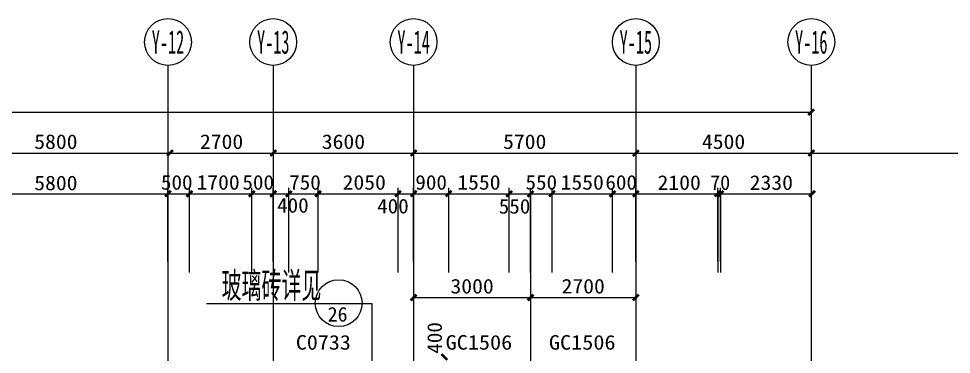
# Model space of a CAD drawing. Extents: x -307567 to 704339, y -10277 to 165507.
# Drawn here: x 651144 to 675067, y 142497 to 151114 of the extents above; entities that cross this region are included whole.
import ezdxf
from ezdxf.enums import TextEntityAlignment as Align

# ---------------------------------------------------------------- set-up
doc = ezdxf.new("R2010")
doc.units = 0
doc.header["$MEASUREMENT"] = 0
doc.layers.add('wode', color=250, linetype='CONTINUOUS', lineweight=0)
doc.layers.add('ziti', color=32, linetype='CONTINUOUS', lineweight=0)
doc.styles.add('HZ', font='txt', dxfattribs={"width": 0.7, "height": 5, "bigfont": 'STF:宋体'})
doc.styles.get("Standard").update_dxf_attribs({"font": 'txt', "height": 3})

msp = doc.modelspace()

# ---------------------------------------------------------------- linework, layer by layer
at = {"layer": 'wode', "color": 0}
for p, q in [((654974.33624, 149913.84813), (654974.33624, 146613.8756)), ((657674.33624, 149913.84813), (657674.33624, 146613.8756)), ((661274.33624, 149913.84813), (661274.33624, 146613.8756)), ((666974.33624, 149913.84813), (666974.33624, 146613.8756)), ((671474.33624, 149913.84813), (671474.33624, 146613.8756)), ((616924.36065, 148713.86644), (671474.33624, 148713.86644)), ((649174.36065, 147663.86644), (655024.36065, 147663.86644)), ((655024.36065, 147663.86644), (657674.33624, 147663.86644)), ((657674.33624, 147663.86644), (661274.33624, 147663.86644)), ((661274.33624, 147663.86644), (666974.33624, 147663.86644)), ((666974.33624, 147663.86644), (671474.33624, 147663.86644)), ((671474.33624, 147663.86644), (683474.33624, 147663.86644)), ((654974.33624, 144879.24425), (654974.33624, 146769.46947)), ((654974.33624, 144879.24425), (654974.33624, 146769.46947)), ((655524.34844, 144599.83446), (655524.34844, 146769.46947)), ((657124.36065, 144599.83446), (657124.36065, 146769.46947)), ((657674.33624, 144879.24425), (657674.33624, 146769.46947)), ((657674.33624, 144879.24425), (657674.33624, 146769.46947)), ((658074.34844, 144599.83446), (658074.34844, 146769.46947)), ((658824.34844, 144599.83446), (658824.34844, 146769.46947)), ((660874.36065, 144599.83446), (660874.36065, 146769.46947)), ((661274.33624, 144879.24425), (661274.33624, 146769.46947)), ((662174.33624, 144599.83446), (662174.33624, 146769.46947)), ((663724.36065, 144599.83446), (663724.36065, 146769.46947)), ((664274.33624, 144599.83446), (664274.33624, 146769.46947)), ((664824.34844, 144599.83446), (664824.34844, 146769.46947)), ((666374.33624, 144599.83446), (666374.33624, 146769.46947)), ((666974.33624, 144879.24425), (666974.33624, 146769.46947)), ((669074.33624, 144879.24425), (669074.33624, 146769.46947)), ((669144.35577, 144879.24425), (669144.35577, 146769.46947)), ((639174.34844, 146619.46947), (654974.33624, 146619.46947)), ((653999.33624, 146619.46947), (655024.36065, 146619.46947)), ((654974.33624, 146613.8756), (654974.33624, 95170.36669)), ((655024.36065, 146619.46947), (655474.36065, 146619.46947)), ((655474.36065, 146619.46947), (657224.33624, 146619.46947)), ((657224.33624, 146619.46947), (657674.33624, 146619.46947)), ((657674.33624, 146619.46947), (659199.34844, 146619.46947)), ((657674.33624, 146613.8756), (657674.33624, 95170.36669)), ((659199.34844, 146619.46947), (661274.33624, 146619.46947)), ((661274.33624, 146619.46947), (662174.33624, 146619.46947)), ((661274.33624, 146613.8756), (661274.33624, 134180.48326)), ((662174.33624, 146619.46947), (663724.36065, 146619.46947)), ((663724.36065, 146619.46947), (664274.33624, 146619.46947)), ((664274.33624, 146619.46947), (664824.34844, 146619.46947)), ((664274.33624, 146613.8756), (664274.33624, 134180.48326)), ((664824.34844, 146619.46947), (671474.33624, 146619.46947)), ((666374.33624, 146619.46947), (666974.33624, 146619.46947)), ((666974.33624, 146613.8756), (666974.33624, 95170.36669)), ((669074.33624, 146613.8756), (669074.33624, 144599.83446)), ((669144.35577, 146613.8756), (669144.35577, 144599.83446)), ((671474.33624, 146613.8756), (671474.33624, 95170.36669)), ((661274.33624, 144104.63488), (661274.33624, 143405.49242)), ((664274.33624, 144104.63488), (664274.33624, 143405.49242)), ((666974.33624, 144104.63488), (666974.33624, 143405.49242)), ((660207.82012, 143792.47667), (655964.13116, 143792.47667)), ((660207.82012, 142030.48021), (660207.82012, 143792.47667)), ((661274.33624, 143954.63488), (664274.33624, 143954.63488)), ((664274.33624, 143954.63488), (666974.33624, 143954.63488))]:
    msp.add_line(p, q, dxfattribs=at)
at = {"layer": 'wode', "color": 0, "const_width": 67.5}
for points in [[(671399.33624, 148638.86644), (671549.33624, 148788.86644)], [(654949.36065, 147588.86644), (655099.36065, 147738.86644)], [(657599.33624, 147588.86644), (657749.33624, 147738.86644)], [(661199.33624, 147588.86644), (661349.33624, 147738.86644)], [(666899.33624, 147588.86644), (667049.33624, 147738.86644)], [(671399.33624, 147588.86644), (671549.33624, 147738.86644)], [(654899.33624, 146544.46947), (655049.33624, 146694.46947)], [(654899.33624, 146544.46947), (655049.33624, 146694.46947)], [(655449.34844, 146544.46947), (655599.34844, 146694.46947)], [(657049.36065, 146544.46947), (657199.36065, 146694.46947)], [(657599.33624, 146544.46947), (657749.33624, 146694.46947)], [(657599.33624, 146544.46947), (657749.33624, 146694.46947)], [(657999.34844, 146544.46947), (658149.34844, 146694.46947)], [(658749.34844, 146544.46947), (658899.34844, 146694.46947)], [(660799.36065, 146544.46947), (660949.36065, 146694.46947)], [(661199.33624, 146544.46947), (661349.33624, 146694.46947)], [(662099.33624, 146544.46947), (662249.33624, 146694.46947)], [(663649.36065, 146544.46947), (663799.36065, 146694.46947)], [(664199.33624, 146544.46947), (664349.33624, 146694.46947)], [(664749.34844, 146544.46947), (664899.34844, 146694.46947)], [(666299.33624, 146544.46947), (666449.33624, 146694.46947)], [(666899.33624, 146544.46947), (667049.33624, 146694.46947)], [(668999.33624, 146544.46947), (669149.33624, 146694.46947)], [(669069.35577, 146544.46947), (669219.35577, 146694.46947)], [(671419.36797, 146544.46947), (671569.36797, 146694.46947)], [(661199.33624, 143879.63488), (661349.33624, 144029.63488)], [(664199.33624, 143879.63488), (664349.33624, 144029.63488)], [(666899.33624, 143879.63488), (667049.33624, 144029.63488)], [(661985.37139, 142505.48326), (662135.37139, 142355.48326)]]:
    msp.add_lwpolyline(points, dxfattribs=at)
at = {"layer": 'wode', "color": 0}
for centre in [(654974.33624, 150513.82067), (657674.33624, 150513.82067), (661274.33624, 150513.82067), (666974.33624, 150513.82067), (671474.33624, 150513.82067), (659352.49786, 143811.65697)]:
    msp.add_circle(centre, 600, dxfattribs=at)

# ---------------------------------------------------------------- texts
for s, height, width, p, p2 in [('Y-12', 600, 0.416254, (654558.10088, 150213.82067), (655390.60821, 150213.82067)), ('Y-13', 600, 0.416254, (657258.10088, 150213.82067), (658090.60821, 150213.82067)), ('Y-14', 600, 0.416254, (660858.10088, 150213.82067), (661690.60821, 150213.82067)), ('Y-15', 600, 0.416254, (666558.10088, 150213.82067), (667390.60821, 150213.82067)), ('Y-16', 600, 0.416254, (671058.10088, 150213.82067), (671890.60821, 150213.82067)), ('5800', 375, 0.887988, (651544.36797, 147768.86827), (652654.35333, 147768.86827)), ('2700', 375, 0.887988, (655794.35577, 147768.86827), (656904.34112, 147768.86827)), ('3600', 375, 0.888018, (658919.34356, 147768.86827), (660029.36553, 147768.86827)), ('5700', 375, 0.888018, (663569.34356, 147768.86827), (664679.36553, 147768.86827)), ('4500', 375, 0.888018, (668669.34356, 147768.86827), (669779.36553, 147768.86827)), ('5800', 375, 0.887988, (651544.36797, 146709.86864), (652654.35333, 146709.86864)), ('500', 375, 0.925739, (654794.34356, 146724.4713), (655604.36553, 146724.4713)), ('1700', 375, 0.986686, (655704.34112, 146724.4713), (656814.36309, 146724.4713)), ('500', 375, 0.925698, (656883.35723, 146724.4713), (657693.34258, 146724.4713)), ('750', 375, 0.863984, (658083.35723, 146724.4713), (658893.34258, 146724.4713)), ('2050', 375, 0.887988, (659453.35235, 146724.4713), (660563.3377, 146724.4713)), ('900', 375, 0.925739, (661319.34356, 146724.4713), (662129.36553, 146724.4713)), ('1550', 375, 0.934725, (662394.35577, 146724.4713), (663504.34112, 146724.4713)), ('550', 375, 0.863984, (664144.36797, 146724.4713), (664954.35333, 146724.4713)), ('1550', 375, 0.934725, (665044.36797, 146724.4713), (666154.35333, 146724.4713)), ('600', 375, 0.925698, (666193.35479, 146724.4713), (667003.34014, 146724.4713)), ('2100', 375, 0.986686, (667531.34307, 146718.86827), (668641.36504, 146718.86827)), ('70', 375, 0.906641, (668883.35723, 146718.86827), (669393.34258, 146718.86827)), ('2330', 375, 0.845703, (669894.35577, 146718.86827), (671004.34112, 146718.86827)), ('400', 375, 0.925698, (657773.35967, 146134.46886), (658583.34503, 146134.46886)), ('400', 375, 0.925698, (660339.36309, 146114.47374), (661149.34844, 146114.47374)), ('550', 375, 0.864023, (663458.34503, 146110.31725), (664268.367, 146110.31725)), ('3000', 375, 0.934755, (662219.34356, 144059.63671), (663329.36553, 144059.63671)), ('2700', 375, 0.888018, (665069.34356, 144059.63671), (666179.36553, 144059.63671)), ('26', 375, 0.815977, (659069.9295, 143339.11669), (659579.91485, 143339.11669)), ('C0733', 375, 0.835569, (658254.34112, 142617.98326), (659664.36309, 142617.98326)), ('GC1506', 375, 0.882573, (662094.35577, 142617.98326), (663804.34112, 142617.98326)), ('GC1506', 375, 0.882573, (664744.36797, 142617.98326), (666454.35333, 142617.98326))]:
    msp.add_text(s, height=height, dxfattribs=dict(at, width=width)).set_placement(p, p2, align=Align.FIT)
at = {"layer": 'wode', "color": 0, "width": 0.925708}
msp.add_text('400', height=375, rotation=90, dxfattribs=at).set_placement((662000.38604, 142514.4829), (662000.38604, 143324.47741), align=Align.FIT)
at = {"layer": 'ziti', "color": 0, "style": 'HZ', "width": 0.479883}
msp.add_text('玻璃砖详见', height=750, dxfattribs=at).set_placement((656348.61602, 143868.85912), (658907.99102, 143868.85912), align=Align.FIT)

doc.saveas('drawing.dxf')
